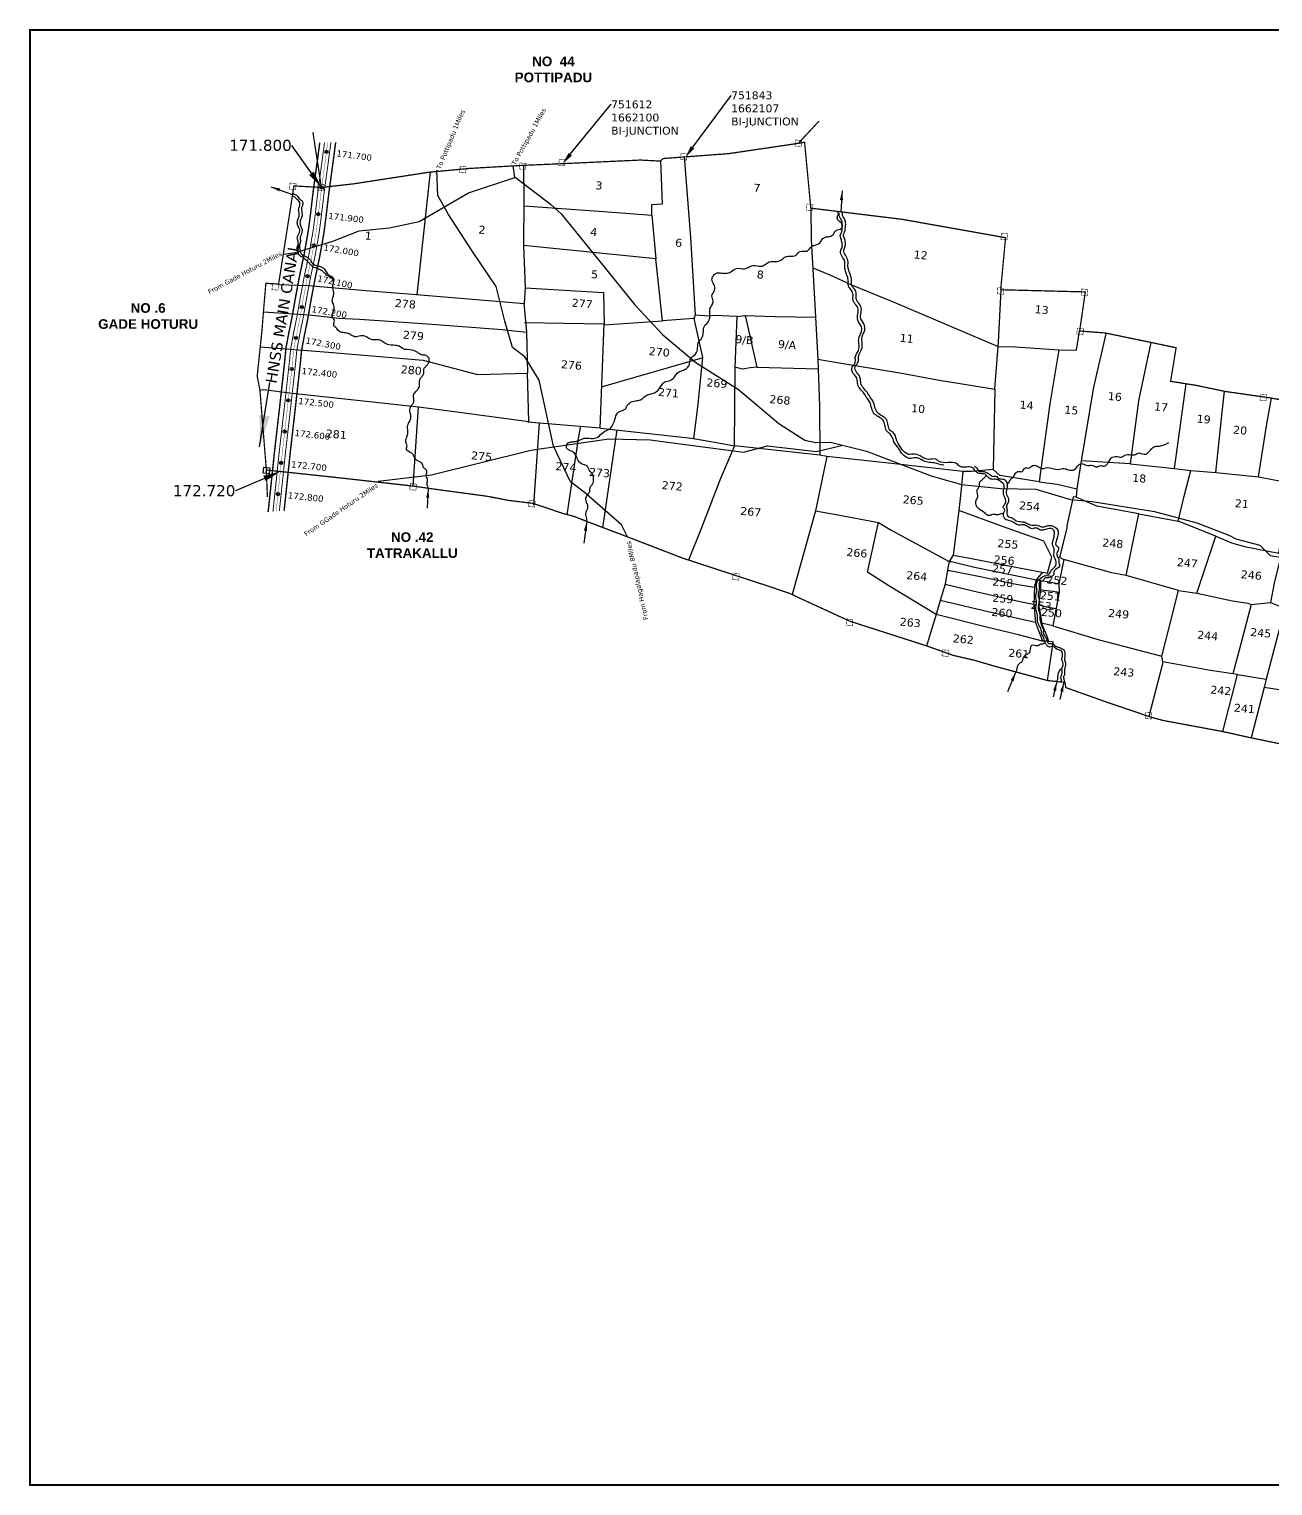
# Model space of a CAD drawing. Header units: inches. Extents: x 749926 to 764968, y 1657896 to 1663187.
# Drawn here: x 749926 to 753874, y 1657896 to 1662519 of the extents above; entities that cross this region are included whole.
import ezdxf
from ezdxf import colors
from ezdxf.entities.mleader import LeaderData, LeaderLine
from ezdxf.enums import TextEntityAlignment as Align
from ezdxf.math import Vec2, Vec3

# ---------------------------------------------------------------- set-up
doc = ezdxf.new("R2010")
doc.units = ezdxf.units.IN
doc.header["$MEASUREMENT"] = 0
doc.header["$PDMODE"] = 32
doc.header["$PDSIZE"] = 10
doc.linetypes.add('ACAD_ISO02W100', pattern=[15, 12, -3])
doc.linetypes.add('HIDDEN2', pattern=[0.1875, 0.125, -0.0625])
for name, color, linetype in [('CANAL1', 1, 'Continuous'), ('CSMark', 72, 'Continuous'), ('PLOT', 7, 'Continuous'), ('PLOT NO', 7, 'Continuous'), ('ROADS', 6, 'Continuous'), ('STRUCTURE', 5, 'Continuous'), ('TANKS-STREAM', 4, 'Continuous'), ('VILLAGE BOUNDRY', 5, 'Continuous'), ('VILLAGE STONES', 240, 'Continuous')]:
    doc.layers.add(name, color=color, linetype=linetype)
doc.styles.get("Standard").update_dxf_attribs({"font": 'verdana_0.ttf'})
doc.dimstyles.get("Standard").update_dxf_attribs({"dimtxt": 0.18, "dimasz": 0.18, "dimexe": 0.18, "dimexo": 0.0625, "dimgap": 0.09, "dimtad": 0, "dimtih": 1, "dimtoh": 1, "dimdec": 4, "dimzin": 0, "dimdsep": 46, "dimtxsty": 'Standard', "dimcen": 0.09, "dimadec": 0, "dimazin": 0, "dimtfac": 1, "dimtdec": 4, "dimtofl": 0, "dimtmove": 0, "dimatfit": 3, "dimfxl": 0, "dimtolj": 1, "dimtzin": 0, "dimarcsym": 0})

msp = doc.modelspace()

# ---------------------------------------------------------------- linework, layer by layer
at = {"color": 3}
for p in [(750869.9, 1662129.4), (750853.8, 1662016.4), (750844.3, 1661931.5), (750829.5, 1661832.8), (750809.9, 1661735), (750791.6, 1661636.9), (750772.8, 1661538.9), (750759.7, 1661440), (750748.7, 1661340.8), (750737.4, 1661241.7), (750726.3, 1661142.5), (750715.9, 1661043.2)]:
    msp.add_point(p, dxfattribs=at)
at = {"layer": 'CANAL1', "color": 1, "const_width": 4.5}
for points in [[(750848.5, 1662158.5), (750839.8, 1662092.8), (750827.8, 1662004.7), (750818.5, 1661926.5), (750812.2, 1661879.2), (750799.3, 1661805.3), (750784.1, 1661733.8), (750772.4, 1661671.6), (750761.5, 1661609.7), (750750.4, 1661555.1), (750741.2, 1661506.1), (750737.3, 1661464.5), (750721.5, 1661322.4), (750705.5, 1661183.1), (750693.8, 1661071.9), (750684.8, 1660986.5)], [(750899.1, 1662159.6), (750889.4, 1662086.2), (750877.4, 1661998.4), (750868.1, 1661920.3), (750861.7, 1661871.6), (750848.3, 1661795.8), (750833.2, 1661724), (750821.6, 1661662.6), (750810.6, 1661600.4), (750799.5, 1661545.6), (750790.8, 1661499.1), (750787, 1661459.4), (750771.1, 1661316.7), (750755.2, 1661177.6), (750743.5, 1661066.6), (750735.5, 1660990.3)]]:
    msp.add_lwpolyline(points, dxfattribs=at)
at = {"layer": 'CANAL1', "color": 5, "const_width": 3}
for points in [[(750863.7, 1662158.8), (750854.7, 1662090.8), (750842.7, 1662002.8), (750833.4, 1661924.6), (750827.1, 1661876.9), (750814, 1661802.4), (750798.8, 1661730.8), (750787.1, 1661668.9), (750776.2, 1661606.9), (750765.1, 1661552.3), (750756.1, 1661504), (750752.2, 1661463), (750736.4, 1661320.7), (750720.4, 1661181.4), (750708.7, 1661070.3), (750700, 1660987.6)], [(750720.3, 1660989.2), (750728.6, 1661068.2), (750740.3, 1661179.3), (750756.2, 1661318.4), (750772.1, 1661460.9), (750775.9, 1661501.2), (750784.8, 1661548.4), (750795.9, 1661603.2), (750806.8, 1661665.3), (750818.4, 1661726.9), (750833.6, 1661798.6), (750846.8, 1661873.8), (750853.2, 1661922.1), (750862.5, 1662000.3), (750874.5, 1662088.2), (750883.9, 1662159.3)]]:
    msp.add_lwpolyline(points, dxfattribs=at)
at = {"layer": 'CANAL1', "color": 1, "linetype": 'HIDDEN2', "ltscale": 100, "const_width": 1}
msp.add_lwpolyline([(750873.8, 1662159.1), (750864.6, 1662089.5), (750852.6, 1662001.6), (750843.3, 1661923.4), (750837, 1661875.4), (750823.8, 1661800.5), (750808.6, 1661728.9), (750797, 1661667.1), (750786, 1661605.1), (750775, 1661550.4), (750766, 1661502.6), (750762.2, 1661461.9), (750746.3, 1661319.5), (750730.3, 1661180.4), (750718.6, 1661069.2), (750710.2, 1660988.4)], dxfattribs=at)
at = {"layer": 'PLOT'}
for points in [[(750717.4, 1661708.5), (750812.9, 1661704.9), (750994.8, 1661689.3), (751155.5, 1661676.5), (751498.4, 1661648.6), (751501.3, 1661698.4), (751496, 1661833.5), (751497, 1661973.8), (751496, 1662087.6)], [(751902.5, 1661930.1), (751902.3, 1661962), (751936.7, 1661964.1), (751930.8, 1662101.7)], [(752005.7, 1662113.2), (752025.7, 1661857.7), (752039.8, 1661611.6), (752036.5, 1661600.1), (752063.7, 1661477), (752047.4, 1661319.2), (752035.3, 1661219.3), (752108, 1661207.2), (752165.5, 1661196.4), (752121.2, 1661092.4), (752058.1, 1660931.3), (752018.6, 1660833.6)], [(751198.9, 1662065.6), (751156.8, 1661676)], [(751497.9, 1661958), (751749.5, 1661939.8), (751903.2, 1661928.6), (751915.3, 1661790.1)], [(752407.4, 1661950.7), (752409, 1661849.9), (752414.1, 1661758.5), (752429.8, 1661470), (752434.7, 1661322.8), (752435.6, 1661166.6), (752165.5, 1661196.4), (752167.2, 1661445.4), (752174, 1661607), (752098.2, 1661610.2), (752084.7, 1661608.2), (752039.8, 1661611.6)], [(751501.3, 1661697.8), (751749.5, 1661682.7), (751751.3, 1661580.9), (751937, 1661593.6), (751915, 1661789.4), (751495.1, 1661832.7)], [(752414, 1661761), (752467.9, 1661738.7), (752536.7, 1661707.8), (752668.9, 1661653.6), (753002.2, 1661511.9), (753003.2, 1661525.9), (753012.1, 1661691.7)], [(750669.8, 1661621.6), (750815.4, 1661612.2), (750910.1, 1661601.4), (750974.9, 1661598.9), (751083.4, 1661591), (751204.4, 1661582.8), (751427.5, 1661565.8), (751506.1, 1661557.5), (751497.8, 1661649.3)], [(751508, 1661272.6), (751738.8, 1661253.9), (751751, 1661582.3), (751498.3, 1661587.1)], [(752036.5, 1661600.1), (751937, 1661593.6)], [(752196.6, 1661609.7), (752199.8, 1661605.3), (752235.8, 1661446.5), (752214.7, 1661444.2), (752190.3, 1661440.1), (752174.6, 1661443.9), (752167.2, 1661445.7)], [(752174, 1661607), (752196.6, 1661609.7), (752294.4, 1661607.4), (752422.5, 1661604.4)], [(750659.1, 1661510.4), (750876, 1661493.3), (751176.6, 1661468.8), (751349.1, 1661423), (751508.7, 1661426.7), (751506.3, 1661557.8)], [(752429.7, 1661471.7), (752477.9, 1661463), (752554.8, 1661450.5), (752689.9, 1661428.4), (752821.3, 1661403.5), (752881.2, 1661393.9), (752992, 1661376.1), (753003.2, 1661525.9)], [(753002.2, 1661511.9), (753056.7, 1661510.7), (753118.9, 1661506.1), (753194.8, 1661501), (753250.4, 1661499.5), (753260.7, 1661560.8)], [(753343.7, 1661552.3), (753304.3, 1661382.8), (753265.9, 1661148.4), (753252, 1661060), (753250, 1661033.1), (753240.5, 1661034.8), (753220, 1660942.8), (753219.9, 1660934.6), (753196.5, 1660843.1), (753210.8, 1660835.8), (753195.2, 1660758), (753195.5, 1660732.4), (753175.9, 1660625), (753143.6, 1660632.8), (753141, 1660630), (753156.7, 1660592.4), (753161.5, 1660576.2), (753175.6, 1660575.5), (753170.4, 1660536.2), (753158, 1660451.5)], [(753487, 1661524.5), (753447.5, 1661338.9), (753421.4, 1661138.8), (753265.9, 1661148.4)], [(751743.2, 1661383.7), (752065.7, 1661476.9)], [(753194.8, 1661501), (753165.7, 1661329.6), (753135.3, 1661106), (753132, 1661081.7), (753007.6, 1661102.6), (752986, 1661121)], [(752235.8, 1661446.5), (752430.7, 1661441.3)], [(750657.5, 1661373.1), (750669.5, 1661374.7), (750762.5, 1661363.4), (750888.6, 1661349.5), (751162.1, 1661320.4), (751252, 1661308.8), (751512.3, 1661273.4), (751508.1, 1661427.6)], [(753421.4, 1661138.8), (753562.2, 1661124.5), (753599.4, 1661393.3)], [(752992, 1661376.1), (752986, 1661121), (752917, 1661114.5), (752890.2, 1661114.5), (752663.2, 1661140.8), (752458.4, 1661162.4), (752435.6, 1661166.6)], [(753562.2, 1661124.5), (753613.9, 1661118), (753693.5, 1661111.4), (753713.1, 1661303), (753720.9, 1661369.5)], [(753693.5, 1661111.4), (753829, 1661097.5), (753855.4, 1661266.7), (753869.9, 1661347.7)], [(751145, 1661068.5), (751162.3, 1661319.8)], [(751545.3, 1661269.2), (751526.8, 1661008.3)], [(751634.3, 1660977.8), (751670.4, 1661219.4), (751677.8, 1661258.4)], [(751739.7, 1661252.4), (752038.2, 1661219.2)], [(751791.4, 1661246.7), (751746.2, 1660935.8)], [(753829, 1661097.5), (753939.2, 1661076.7), (754070.7, 1661057.8), (754235.8, 1661028), (754241.3, 1661044.3), (754257.6, 1661122.2), (754285.8, 1661274)], [(752458.4, 1661162.4), (752447.6, 1661112), (752422.6, 1660990.2), (752348, 1660724.6)], [(752890.2, 1661114.5), (752883.9, 1661047.9), (752877.5, 1660991.4), (752859.1, 1660849.7), (752847, 1660829.5)], [(753448.6, 1660980.9), (753573.4, 1660957.6), (753593.1, 1661040.4), (753613.9, 1661118)], [(753132, 1661081.7), (753189.6, 1661075.1), (753252, 1661060)], [(753693.1, 1660910.2), (753742.8, 1660889), (753784.5, 1660877.1), (753892.6, 1660855.7), (753929.5, 1661078.6)], [(753408.2, 1660784.5), (753425.3, 1660867.8), (753448.6, 1660980.9), (753349.2, 1660998.9), (753315.3, 1661005), (753250, 1661033.1)], [(752422.6, 1660990.2), (752487.7, 1660978.6), (752622.3, 1660953.4)], [(752859.1, 1660849.7), (752907, 1660840.5), (752960.4, 1660830.3), (753068.7, 1660809.6), (753158.5, 1660792.4), (753172.9, 1660843.1), (753146.7, 1660894.3), (753015.8, 1660940.9), (752877.5, 1660991.4)], [(753161.6, 1660576.2), (753143.3, 1660576.7), (753066.3, 1660596.1), (752965.3, 1660620.4), (752805.8, 1660661.1), (752655, 1660752.1), (752587.8, 1660795.8), (752622.3, 1660953.4), (752664.1, 1660928.2), (752847, 1660829.5), (752841.8, 1660802.8), (752834.1, 1660756.9), (752817.7, 1660705.8), (752805.7, 1660660.7), (752787.4, 1660602.8), (752775.1, 1660560.7)], [(753574.1, 1660737.6), (753632.6, 1660729.1), (753662.3, 1660817.8), (753693.1, 1660910.2), (753573.4, 1660957.6)], [(752847, 1660829.5), (752853.5, 1660829.5), (752927.5, 1660811.8), (753041.4, 1660788.4), (753124, 1660771.5), (753144.3, 1660795.1)], [(753175.9, 1660625), (753323.1, 1660580.4), (753521.8, 1660529.1), (753549, 1660636.9), (753574.1, 1660737.6), (753449.9, 1660772.8), (753408.2, 1660784.5), (753362.5, 1660793.6), (753210.8, 1660835.8)], [(753896.6, 1660833.9), (753878.4, 1660760.7), (753867.1, 1660699), (753909.2, 1660682.6), (753895.5, 1660616.8), (753853.2, 1660455.5), (753846.7, 1660429.7), (753805, 1660269.6)], [(752841.5, 1660800.9), (752849, 1660801.1), (752950.3, 1660780.2), (753059.3, 1660757.8), (753117.5, 1660747.9), (753124, 1660771.5)], [(752834.1, 1660756.9), (752935.9, 1660733), (753018.8, 1660714.3), (753081.9, 1660700.1), (753115.5, 1660693.6)], [(753117.5, 1660747.9), (753115.5, 1660693.6), (753121.1, 1660635.9), (753143.3, 1660576.7)], [(753124, 1660771.5), (753170.9, 1660764.1), (753195.2, 1660758)], [(753142.3, 1660631.4), (753136.3, 1660665), (753131.5, 1660691.2), (753137.5, 1660739.5), (753137.8, 1660769.3)], [(753137.5, 1660739.5), (753175.8, 1660735.2), (753195.5, 1660732.4)], [(753121.1, 1660635.9), (752988.7, 1660665.8), (752817.7, 1660705.8)], [(753185.7, 1660678.7), (753155.6, 1660684.7), (753131.5, 1660691.2)], [(753632.6, 1660729.1), (753745.9, 1660704.3), (753795, 1660696.8), (753805.3, 1660693.2), (753867.1, 1660699)], [(753805.3, 1660693.2), (753767.6, 1660548.1), (753746.7, 1660472.6)], [(754158.3, 1660699.7), (754244.3, 1660683.4), (754258.1, 1660682.2), (754229.5, 1660558.8), (754185.8, 1660370), (754100.4, 1660388.4), (754031.5, 1660401.1), (753846.7, 1660429.7)], [(753524.4, 1660511), (753522.6, 1660500.7), (753480.8, 1660337.4)], [(753715.1, 1660289.6), (753761.5, 1660470.3), (753676.5, 1660483.4), (753524.4, 1660511), (753521.8, 1660529.1)], [(753761.5, 1660470.3), (753853.2, 1660455.5)]]:
    msp.add_lwpolyline(points, dxfattribs=at)
at = {"layer": 'PLOT NO'}
msp.add_lwpolyline([(750689.9, 1661127.1), (750688.2, 1661107.8), (750668.9, 1661109.5), (750670.6, 1661128.8), (750689.9, 1661127.1)], dxfattribs=at)
at = {"layer": 'ROADS'}
for points in [[(750733.1, 1661804.9), (750771.4, 1661810.3), (750890, 1661845.6), (750973.4, 1661878.3), (751068.4, 1661888.6), (751163.8, 1661908.3), (751320.4, 1661999.4), (751468, 1662048.5), (751462.1, 1662085.9)], [(751826.6, 1660905.9), (751806.5, 1660945.6), (751687.7, 1661049.3), (751644.6, 1661082.2), (751590.4, 1661195.4), (751545.1, 1661404.4), (751500.1, 1661478.7), (751460, 1661508.8), (751435.6, 1661591.8), (751408.3, 1661702.4), (751335.9, 1661810.5), (751257.5, 1661930.6), (751223.8, 1661990.7), (751220.2, 1662070.9)], [(751468.5, 1662049), (751580.7, 1661963.5), (751614.8, 1661932.2), (751720, 1661803.5), (751849.1, 1661643.5), (751937.7, 1661548.8), (752042, 1661461.4), (752177.5, 1661375.5), (752305.4, 1661266.9), (752388.7, 1661214), (752423.6, 1661206.6), (752469.9, 1661208.1), (752584.5, 1661179.6), (752789.9, 1661101.7), (752885.3, 1661073.7), (753010.5, 1661061), (753122.2, 1661058.5), (753231.4, 1661026.1), (753300.3, 1661020.2), (753498.4, 1660988.1), (753632.7, 1660952.2), (753734.3, 1660913.2), (753757, 1660901.4), (753832.2, 1660880.8), (753865.7, 1660848.3), (753904.5, 1660841.5)], [(751033.7, 1661083.8), (751202.9, 1661104.4), (751518.7, 1661182.6), (751766.7, 1661218.8), (751897.2, 1661215.2), (752193.2, 1661176.6), (752270.2, 1661196.4), (752425.8, 1661178.5), (752505, 1661197.3)]]:
    msp.add_lwpolyline(points, dxfattribs=at)
at = {"layer": 'STRUCTURE', "color": 5, "const_width": 6}
msp.add_lwpolyline([(749929, 1662515.9), (764964.6, 1662515.9), (764964.6, 1657898.6), (749929, 1657898.6)], close=True, dxfattribs=at)
at = {"layer": 'TANKS-STREAM'}
for points in [[(751193, 1661061.8), (751190.1, 1661070.8), (751190.2, 1661084), (751189.4, 1661094.6), (751186.7, 1661102.4), (751188.8, 1661112.6), (751185.5, 1661121.6), (751177.3, 1661128.4), (751175.1, 1661137.9), (751162.4, 1661147.6), (751154.4, 1661152), (751147.4, 1661163.5), (751142.7, 1661171), (751132.2, 1661177.1), (751123.5, 1661186.6), (751125.7, 1661197.1), (751121.8, 1661208), (751123.9, 1661221.3), (751128, 1661234.4), (751128.3, 1661247), (751127, 1661256.3), (751132.6, 1661271.7), (751137.4, 1661284.6), (751137.2, 1661295.2), (751135.1, 1661301.6), (751135.7, 1661315.6), (751141.4, 1661326.5), (751147, 1661335.7), (751147.2, 1661342.9), (751146.6, 1661356.8), (751153.8, 1661368.9), (751161.5, 1661377.8), (751165.3, 1661388.5), (751165.1, 1661399.7), (751168.4, 1661410.7), (751175.9, 1661419.3), (751179, 1661428.4), (751179.5, 1661441), (751184.9, 1661448), (751191.5, 1661455.4), (751195.7, 1661464.8), (751196.2, 1661472.3), (751191.1, 1661479.4), (751183.2, 1661483.7), (751171, 1661485.7), (751155.7, 1661495), (751126.3, 1661501.8), (751118.2, 1661502.6), (751100.5, 1661512.3), (751089.3, 1661515.1), (751061.7, 1661518.6), (751036.2, 1661532.6), (751015.4, 1661532.8), (750992.2, 1661544.3), (750974, 1661544.8), (750965.7, 1661542.2), (750952.1, 1661545.7), (750938.4, 1661552.8), (750921.7, 1661555.7), (750910, 1661559.8), (750899.5, 1661572.1), (750893.5, 1661577.1), (750895.2, 1661593.3), (750888.3, 1661606.7), (750894.3, 1661630.5), (750891.9, 1661645.3), (750888.2, 1661657.2), (750892.8, 1661677.4), (750890, 1661697), (750890.2, 1661705.5), (750892.7, 1661717.4), (750886.4, 1661728.3), (750870.4, 1661738.2), (750858.7, 1661749.6), (750848, 1661756.2), (750835, 1661761.1), (750827.1, 1661764.4), (750818.3, 1661773.2), (750811, 1661780.5), (750798.1, 1661791.5), (750788.7, 1661797.8), (750781.1, 1661805.2), (750780.6, 1661814.1), (750777.5, 1661819.9), (750776.1, 1661822.9), (750778.2, 1661830.3), (750780, 1661845.3), (750777.4, 1661854.6), (750785.3, 1661879.6), (750782.1, 1661889.3), (750778.8, 1661895.5), (750777.5, 1661906.8), (750780.9, 1661920), (750782.9, 1661925.3), (750781.6, 1661945.1), (750785.2, 1661960.4), (750785.3, 1661968.7), (750774.8, 1661980.2), (750769.2, 1661986.1), (750761.5, 1661988.7)], [(750762.9, 1661997.8), (750770.3, 1661993.9), (750774.4, 1661991.8), (750785.9, 1661978.3), (750792.9, 1661973.1), (750794.3, 1661961.3), (750790.7, 1661952.7), (750792, 1661935.9), (750791.8, 1661924.3), (750786.6, 1661910.6), (750786.6, 1661898.2), (750792.2, 1661885.5), (750792.3, 1661878.4), (750787.8, 1661862.1), (750786.1, 1661854.8), (750787.6, 1661849.3), (750786.4, 1661841.5), (750784.3, 1661829.6), (750784.6, 1661822.3), (750785.8, 1661818.4), (750790.6, 1661804.3), (750806.1, 1661796.6), (750820.4, 1661784.1), (750825.7, 1661775.6), (750838.5, 1661768.7), (750853.7, 1661764), (750862.8, 1661758.1), (750870.8, 1661745.1), (750876.1, 1661739.3), (750887.6, 1661733.1), (750893.2, 1661725.5), (750892.6, 1661718.4)], [(751696.1, 1660956.7), (751696.3, 1660964.4), (751693.1, 1660981.6), (751699.1, 1660997), (751699.3, 1661008.2), (751693.9, 1661021.6), (751693, 1661030.8), (751704.3, 1661048.1), (751706, 1661053.9), (751706.5, 1661063.7), (751712.8, 1661073), (751716.2, 1661077.8), (751717.8, 1661087.5), (751714.4, 1661107.6), (751704.5, 1661117.8), (751702.5, 1661122.8), (751698, 1661130.7), (751679.8, 1661139.5), (751666.9, 1661153.9), (751663.8, 1661162.4), (751659.3, 1661170.2), (751647.3, 1661179.9), (751637.3, 1661184.6), (751631.4, 1661193.2), (751637.4, 1661205.4), (751649.2, 1661209.3), (751662.3, 1661210.6), (751679.5, 1661217.3), (751691.3, 1661220.8), (751716.1, 1661219.9), (751732.4, 1661225.2), (751748, 1661239), (751765.5, 1661248.1), (751785.4, 1661279.8), (751794.5, 1661301.6), (751809.7, 1661308.8), (751819.7, 1661315.2), (751825.1, 1661324.8), (751834.4, 1661333.9), (751851, 1661339.3), (751866.6, 1661342.8), (751886.8, 1661357.2), (751900.2, 1661361.1), (751914.6, 1661366.5), (751935.2, 1661391), (751940.6, 1661397.2), (751957.1, 1661403.1), (751970.2, 1661409.7), (751983.4, 1661427.1), (751999.3, 1661435.5), (752012.5, 1661442.2), (752020.9, 1661451.5), (752026.7, 1661474.8), (752039.9, 1661486.1), (752047.5, 1661500.7), (752050.1, 1661523.5), (752061.7, 1661539.4), (752066.2, 1661555), (752069.7, 1661576.7), (752082.1, 1661590.6), (752085.5, 1661598.5), (752087.3, 1661614.7), (752087, 1661629.8), (752094, 1661644.1), (752097.1, 1661656.8), (752093.5, 1661672), (752101.8, 1661690.3), (752099.6, 1661709.1), (752093.6, 1661725), (752097.1, 1661734.8), (752105.8, 1661743.7), (752125.8, 1661744.9), (752139.2, 1661743.9), (752153.6, 1661748.3), (752171.2, 1661759.4), (752198.4, 1661758.3), (752219.1, 1661767.9), (752243.3, 1661766.6), (752255.6, 1661767.9), (752275.1, 1661780.3), (752296.5, 1661781.6), (752311.9, 1661785.6), (752327.1, 1661795.9), (752338.9, 1661798.4), (752359.6, 1661801), (752373.1, 1661813.5), (752395.3, 1661814.7), (752410.1, 1661829.4), (752432.1, 1661837.5), (752445.5, 1661854), (752456, 1661859.4), (752466.6, 1661860.3), (752480.1, 1661869.7), (752487.6, 1661879.9), (752504.7, 1661886.8), (752507.4, 1661895.7), (752503.3, 1661904), (752493.8, 1661912.6), (752491.7, 1661922.8), (752495.1, 1661931.4), (752492.5, 1661940.4)], [(753201.6, 1660446.9), (753203.4, 1660452.8), (753200.9, 1660460.1), (753205.7, 1660474.8), (753204.5, 1660489.8), (753208.4, 1660500.6), (753204.5, 1660518.4), (753206.4, 1660531.5), (753205.1, 1660541.4), (753199.8, 1660547.1), (753188.4, 1660551.5), (753173.5, 1660559.9), (753165.1, 1660557.7), (753157.2, 1660562.8), (753152.8, 1660570.4), (753148.8, 1660576.6), (753147.1, 1660585.9), (753141.1, 1660598.8), (753137.7, 1660616.3), (753128.8, 1660632.4), (753126.5, 1660647.4), (753126.1, 1660663.3), (753121.4, 1660680.7), (753123.9, 1660699.1), (753121.2, 1660719.6), (753124.4, 1660733), (753124.6, 1660742.1), (753124.1, 1660758.4), (753129.1, 1660770.7), (753137.1, 1660775.2), (753143, 1660781), (753151.9, 1660784.3), (753161.5, 1660787.9), (753172.1, 1660802.4), (753184.8, 1660816.5), (753183.3, 1660838.2), (753179.3, 1660846.5), (753180.1, 1660869), (753174.2, 1660884.4), (753178.4, 1660902.2), (753180.3, 1660913.2), (753179.1, 1660928.2), (753170.8, 1660933.8), (753156.5, 1660932.4), (753149, 1660930.3), (753136, 1660929.2), (753121.9, 1660935.6), (753110.4, 1660933.5), (753085.4, 1660945.7), (753067, 1660944.7), (753043.9, 1660957.1), (753023.3, 1660964.9), (753019.3, 1660973.7), (753019.9, 1660984.8), (753023.1, 1660993.1), (753018, 1661002.1), (753022.5, 1661009.8), (753025.8, 1661027), (753019.5, 1661041.7), (753020.1, 1661059), (753021.4, 1661070.1), (753008.2, 1661084.5), (752993.2, 1661090.1), (752978.3, 1661091), (752961, 1661106), (752937.3, 1661109.9), (752920, 1661127.2), (752881.8, 1661130.4), (752869.6, 1661140.4), (752843.7, 1661143), (752813, 1661148.1), (752804.6, 1661153.7), (752780.8, 1661153.5), (752754.8, 1661164.3), (752732, 1661170.3), (752721.8, 1661169.1), (752708.7, 1661173.3), (752690.6, 1661194.6), (752680.6, 1661212.7), (752676.1, 1661226.6), (752668.3, 1661238.6), (752659.6, 1661245.4), (752648.2, 1661278.7), (752620, 1661300.9), (752610.9, 1661318), (752604.5, 1661338.7), (752596.1, 1661351), (752586, 1661366.5), (752566.2, 1661395.5), (752564.9, 1661407.5), (752560.4, 1661420.1), (752552.3, 1661429.8), (752548.1, 1661447.6), (752554.2, 1661456.6), (752558.8, 1661467), (752558.8, 1661479.9), (752570.1, 1661507.3), (752569.5, 1661530.2), (752570.7, 1661544.5), (752577.2, 1661558.7), (752578.2, 1661577.8), (752566.5, 1661599.1), (752566.6, 1661638.4), (752555.7, 1661653.9), (752551.6, 1661662.7), (752551.6, 1661678.7), (752546.9, 1661692.7), (752536.7, 1661707.8), (752536.7, 1661719.1), (752534.5, 1661734.1), (752527.8, 1661753.7), (752525.2, 1661765.7), (752525.2, 1661784.3), (752512.2, 1661817.3), (752516.8, 1661830.3), (752516.8, 1661844.2), (752513.2, 1661857.7), (752511.1, 1661867.5), (752515.3, 1661877.3), (752516.8, 1661887.7), (752517.9, 1661897), (752517.9, 1661903.7), (752514.2, 1661916.7), (752510.6, 1661922.9), (752507.5, 1661932.7), (752508.2, 1661938.4)], [(753028.5, 1661081.1), (753034.4, 1661078), (753039.9, 1661087.9), (753050.4, 1661098.3), (753058.1, 1661110.5), (753066.6, 1661115.1), (753077.8, 1661114.8), (753087, 1661125.6), (753101.1, 1661126.2), (753111.3, 1661133.5), (753116.7, 1661134.6), (753130.3, 1661129.8), (753137.8, 1661124.6), (753157.3, 1661127.2), (753192.8, 1661121.7), (753211, 1661124.5), (753224.4, 1661120.5), (753244.8, 1661121.4), (753258.8, 1661136.8), (753270.1, 1661139.7), (753285.7, 1661133.8), (753297.7, 1661135.1), (753314.9, 1661129.6), (753327, 1661133.5), (753339.6, 1661131.9), (753351.4, 1661143.1), (753364.3, 1661160), (753384.9, 1661161.6), (753392.3, 1661160.1), (753403.9, 1661166.7), (753422.3, 1661168.2), (753439.8, 1661169.8), (753446.8, 1661173.6), (753465.6, 1661169.8), (753479.7, 1661176.2), (753491.9, 1661189.9), (753499.1, 1661194.2), (753513.8, 1661195.7), (753544.1, 1661206.5)], [(752926.8, 1661131.4), (752934.8, 1661125.8), (752942.3, 1661115.3), (752949.9, 1661115.3), (752965.5, 1661111.8), (752977.1, 1661104.8), (752983.5, 1661099.7), (752997.5, 1661099.2), (753002, 1661093), (753007.7, 1661091.3), (753023.5, 1661089), (753029.2, 1661078.9), (753030.9, 1661065.2), (753027.6, 1661045.7), (753034.4, 1661029.6), (753033.5, 1661016.6), (753028.4, 1661003.8), (753030.3, 1660993.3), (753029.1, 1660980.5), (753032.6, 1660973.1), (753046.2, 1660967.9), (753058.9, 1660958.6), (753078.5, 1660955.4), (753088.7, 1660953), (753104, 1660946), (753114, 1660944.8), (753125.6, 1660944.8), (753139.5, 1660939.2), (753151.6, 1660940.3), (753161.2, 1660943.4), (753180.8, 1660939.6), (753191.3, 1660928.8), (753191.8, 1660913.2), (753185.7, 1660892.9), (753186.2, 1660879.6), (753192.8, 1660875.6), (753189.1, 1660857.6), (753189.2, 1660847), (753194.4, 1660836.6), (753195, 1660825.5), (753196.7, 1660814.1), (753180.2, 1660799.8), (753178.3, 1660788.5), (753163.9, 1660777.7), (753157.5, 1660777.2), (753150.1, 1660776.4), (753143.3, 1660768.4), (753135.2, 1660766.1), (753132.5, 1660754.7), (753132.7, 1660746.7), (753130.3, 1660732.3), (753129.5, 1660719.7), (753133.1, 1660704), (753129, 1660687), (753129.2, 1660678.9), (753134.8, 1660661.2), (753134.5, 1660649.3), (753137.3, 1660632.8), (753141.9, 1660621.5), (753145.7, 1660612.6), (753145.2, 1660602.6), (753154.4, 1660586.7), (753158.6, 1660574.6), (753160.6, 1660570.6), (753174.7, 1660568.8), (753182.3, 1660562), (753190.1, 1660558.3), (753203.5, 1660553.5), (753212.9, 1660544.5), (753213.6, 1660537.1), (753213.8, 1660526.8), (753212.9, 1660517.4), (753215.3, 1660511.1), (753215, 1660495.4), (753212.4, 1660480), (753212.9, 1660472.1), (753209.4, 1660463.8), (753211.5, 1660451.3), (753210.9, 1660445.9)], [(753018.8, 1660981), (753011.6, 1660980.8), (752998.7, 1660977.2), (752988.4, 1660979.2), (752974.4, 1660974.9), (752958.5, 1660984), (752938.3, 1660998.3), (752932.4, 1661008.7), (752931.3, 1661020.3), (752937.1, 1661033.2), (752935.4, 1661055.7), (752942.6, 1661069), (752943.3, 1661079.8), (752949.4, 1661086.3), (752957.5, 1661094.4), (752965.4, 1661102.7)], [(753151.4, 1660572.4), (753146.4, 1660568.5), (753142.7, 1660567.3), (753138.6, 1660566.9), (753132.1, 1660563.9), (753127, 1660562), (753108.4, 1660563), (753102.9, 1660546.5), (753100.8, 1660539.6), (753085.3, 1660530), (753076.9, 1660511.5), (753072.2, 1660507.2), (753063.4, 1660497.6), (753061, 1660488), (753058.4, 1660478.7)], [(753188.3, 1660448.3), (753191, 1660455.4), (753192, 1660464), (753193.4, 1660475.2), (753200, 1660486.1), (753204.8, 1660491.1)]]:
    msp.add_spline(points, degree=3, dxfattribs=at)
msp.add_open_spline([(752829.4, 1661135.3), (752818.2, 1661135.4), (752806.1, 1661142.4), (752783.8, 1661143.1), (752768.1, 1661145.4), (752746.7, 1661161.2), (752728.1, 1661156.9), (752719, 1661155.1), (752693.1, 1661170.7), (752690.7, 1661185.4), (752670.3, 1661207), (752666.8, 1661223.2), (752659.9, 1661235.3), (752640.9, 1661245.1), (752646.2, 1661281.5), (752610.5, 1661290.7), (752599.7, 1661315.1), (752597, 1661333.9), (752584.7, 1661348.2), (752574.3, 1661368.3), (752555, 1661383.8), (752555.5, 1661404.5), (752551.4, 1661417.2), (752540.2, 1661426.6), (752534.6, 1661442.9), (752544.8, 1661452.9), (752550.1, 1661463.8), (752546, 1661482.5), (752564.2, 1661500.9), (752558.7, 1661523.8), (752559.5, 1661541.9), (752568.9, 1661555.6), (752570.9, 1661577.2), (752547.7, 1661598.1), (752564.9, 1661630.9), (752546.8, 1661647.4), (752539.6, 1661661), (752543, 1661675), (752537.7, 1661691), (752524.6, 1661701.4), (752527.4, 1661717.1), (752524.5, 1661732.6), (752518.3, 1661747.4), (752513.7, 1661764.2), (752519.3, 1661786.9), (752495.6, 1661807.1), (752508.4, 1661826.6), (752507.2, 1661841), (752503.9, 1661852.8), (752499.2, 1661864.5), (752506.4, 1661873.6), (752506.5, 1661883.9), (752507.9, 1661892.6), (752508, 1661902.5), (752505.6, 1661911.7), (752499.8, 1661920.1), (752496.7, 1661927.7), (752497.8, 1661933.1), (752498.1, 1661935)], degree=3, knots=[1038.372015, 1038.372015, 1038.372015, 1038.372015, 1068.702721, 1078.817964, 1102.673787, 1130.835603, 1154.359207, 1164.607273, 1178.427989, 1206.337902, 1227.043816, 1241.670337, 1255.937964, 1267.007946, 1302.193461, 1338.093028, 1357.483267, 1379.170504, 1394.066564, 1412.552138, 1447.670974, 1459.706867, 1473.109438, 1485.744673, 1504.023194, 1514.970399, 1526.268528, 1539.204736, 1568.83032, 1591.80127, 1606.089927, 1621.723841, 1640.82948, 1665.149302, 1704.375645, 1723.331446, 1733.055429, 1749.096371, 1763.824873, 1782.115155, 1793.364733, 1808.526947, 1829.311281, 1841.491206, 1860.119365, 1895.62642, 1909.377185, 1923.348305, 1937.282094, 1947.329626, 1957.998916, 1968.463919, 1977.835474, 1984.562306, 1997.997144, 2005.187843, 2015.49897, 2021.266061, 2021.266061, 2021.266061, 2021.266061], dxfattribs=at)
at = {"layer": 'VILLAGE BOUNDRY', "linetype": 'ACAD_ISO02W100', "ltscale": 2, "const_width": 4}
for points in [[(752367.6, 1662156.4), (752433.4, 1662226.8)], [(750826.9, 1662191.7), (750853.8, 1662016.4), (750956, 1662027.9), (751197.1, 1662065), (751324.8, 1662076.9), (751494.7, 1662086.6), (751612.7, 1662091.6), (751866.3, 1662103.4), (751929.2, 1662100.1), (751939.3, 1662108.3), (752146.3, 1662123.7), (752367.6, 1662156.4), (752387.6, 1662159.8), (752407.4, 1661950.7), (752696.6, 1661915.4), (753025.6, 1661857), (753010.3, 1661693.8), (753012.1, 1661691.7), (753278.8, 1661684.9), (753260.7, 1661560.8), (753342, 1661554.6), (753493.6, 1661523.2), (753567, 1661507.7), (753549.5, 1661401.1), (753629.2, 1661388.6), (753723.5, 1661368.9), (753865.9, 1661348.5), (754064, 1661313.2)], [(754008.4, 1660227.8), (753802.8, 1660270.1), (753715.1, 1660289.6), (753524.3, 1660325.1), (753487.9, 1660335), (753343.1, 1660384.2), (753216.7, 1660429.2), (753214, 1660445.5), (753157.8, 1660451.7), (752983.5, 1660499.1), (752926, 1660516), (752860.1, 1660531.2), (752776, 1660561.2), (752531.5, 1660639.7), (752371.2, 1660713.5), (752342, 1660727.4), (752273.4, 1660750.7), (752124.3, 1660799.5), (752001.7, 1660839.6), (751811.4, 1660912.9), (751709.5, 1660951.4), (751656.5, 1660972.2), (751619.5, 1660982.1), (751525.7, 1661013.8), (751446.6, 1661023.4), (751383, 1661035.9), (751209.6, 1661059.4), (751141.1, 1661069.2), (750889.3, 1661097.2), (750679.1, 1661119.7), (750658.6, 1661373.9), (750650, 1661417.6), (750665.4, 1661564.8), (750669.8, 1661621.6), (750677.5, 1661712.2), (750718, 1661709.8), (750766.6, 1662021.2), (750854.2, 1662016.5)], [(750679.1, 1661119.7), (750682.3, 1661034.4)]]:
    msp.add_lwpolyline(points, dxfattribs=at)
at = {"layer": 'VILLAGE STONES', "const_width": 1.55}
for points in [[(751995.5, 1662124.4), (752014.8, 1662122.7), (752013.1, 1662103.3), (751993.8, 1662105)], [(752359.2, 1662167.3), (752378.6, 1662165.6), (752376.9, 1662146.3), (752357.5, 1662148)], [(751294.2, 1662083.5), (751313.5, 1662081.8), (751311.8, 1662062.5), (751292.5, 1662064.2)], [(751484.1, 1662094.5), (751503.4, 1662092.8), (751501.7, 1662073.5), (751482.4, 1662075.2)], [(751608.9, 1662106.2), (751628.2, 1662104.5), (751626.5, 1662085.2), (751607.2, 1662086.9)], [(750754.4, 1662030.7), (750773.7, 1662029), (750772, 1662009.6), (750752.7, 1662011.3)], [(750842.8, 1662026.7), (750862.2, 1662025), (750860.5, 1662005.6), (750841.1, 1662007.3)], [(752395.1, 1661963.9), (752414.4, 1661962.2), (752412.7, 1661942.9), (752393.4, 1661944.5)], [(753012.4, 1661871.2), (753031.7, 1661869.5), (753030, 1661850.2), (753010.7, 1661851.8)], [(750698.6, 1661711.4), (750718, 1661709.8), (750716.3, 1661690.4), (750696.9, 1661692.1)], [(753000.9, 1661698.3), (753020.2, 1661696.6), (753018.5, 1661677.3), (752999.2, 1661679)], [(753267.3, 1661694.4), (753286.7, 1661692.7), (753285, 1661673.3), (753265.6, 1661675)], [(753253.4, 1661570.1), (753272.8, 1661568.4), (753271.1, 1661549.1), (753251.7, 1661550.8)], [(753834.9, 1661360.6), (753854.3, 1661358.9), (753852.6, 1661339.6), (753833.3, 1661341.2)], [(750670.6, 1661128.8), (750689.9, 1661127.1), (750688.2, 1661107.8), (750668.9, 1661109.5)], [(751136.2, 1661076.5), (751155.5, 1661074.8), (751153.8, 1661055.5), (751134.5, 1661057.2)], [(751513.2, 1661023), (751532.5, 1661021.3), (751530.8, 1661002), (751511.5, 1661003.7)], [(752160.9, 1660791.5), (752180.2, 1660789.8), (752178.5, 1660770.4), (752159.2, 1660772.1)], [(752521.3, 1660646.9), (752540.7, 1660645.2), (752539, 1660625.8), (752519.6, 1660627.5)], [(752825.3, 1660549.1), (752844.7, 1660547.5), (752843, 1660528.1), (752823.6, 1660529.8)], [(753470.5, 1660350.3), (753489.8, 1660348.6), (753488.1, 1660329.2), (753468.8, 1660330.9)]]:
    msp.add_lwpolyline(points, close=True, dxfattribs=at)

# ---------------------------------------------------------------- texts
at = {"layer": 'CSMark', "color": 1}
for s, rotation, p in [('171.700', 352.4785, (750901.6, 1662125.1)), ('171.900', 353.2297, (750875.9, 1661926.8)), ('172.000', 350.0273, (750860.9, 1661826.9)), ('172.100', 348.0549, (750841.3, 1661728.5)), ('172.200', 349.9966, (750823.1, 1661630.9)), ('172.300', 349.3609, (750803.9, 1661531.2)), ('172.400', 353.6426, (750791.3, 1661434.7)), ('172.500', 353.6426, (750780.7, 1661339.2)), ('172.600', 353.4543, (750769.1, 1661237.9)), ('172.700', 353.9899, (750758.1, 1661138.2)), ('172.800', 354.0324, (750747.7, 1661039.8))]:
    msp.add_text(s, height=20, rotation=rotation, dxfattribs=at).set_placement(p, align=Align.MIDDLE_LEFT)
at = {"layer": 'PLOT NO'}
for s, p in [('3', (751734.9, 1662022.8)), ('7', (752236.7, 1662015)), ('2', (751363.8, 1661882.1)), ('1', (751002.7, 1661863.2)), ('4', (751718.4, 1661875.1)), ('6', (751988, 1661840.9)), ('12', (752756.2, 1661802)), ('5', (751721, 1661740.7)), ('8', (752247.1, 1661740)), ('278', (751120.4, 1661647.3)), ('277', (751681.9, 1661648)), ('13', (753140.3, 1661628.4)), ('279', (751146, 1661546.6)), ('9/B', (752196.8, 1661533.2)), ('9/A', (752332.1, 1661517.5)), ('11', (752711.8, 1661537.5)), ('270', (751926.4, 1661494.4)), ('280', (751139.1, 1661436.8)), ('276', (751647.6, 1661453)), ('269', (752109.3, 1661395.2)), ('271', (751955.6, 1661364.9)), ('268', (752309.4, 1661342.1)), ('14', (753092.4, 1661325.7)), ('16', (753372.6, 1661352.9)), ('10', (752748.1, 1661314.5)), ('15', (753234.5, 1661309.8)), ('17', (753519.5, 1661319.7)), ('19', (753654.5, 1661281.2)), ('281', (750901.2, 1661233.2)), ('20', (753770.3, 1661246.1)), ('275', (751362.6, 1661163.6)), ('274', (751630.1, 1661129.3)), ('273', (751736.6, 1661111.3)), ('18', (753449.9, 1661093.7)), ('272', (751967.5, 1661069.2)), ('265', (752732.4, 1661024.1)), ('254', (753101.9, 1661005.1)), ('21', (753775.7, 1661012.8)), ('267', (752216.8, 1660987.4)), ('255', (753033.2, 1660885)), ('248', (753366.1, 1660887)), ('266', (752553.8, 1660856.8)), ('256', (753021.2, 1660833.6)), ('247', (753602.8, 1660824.8)), ('264', (752743.8, 1660783.4)), ('257', (753016, 1660805.3)), ('252', (753188.6, 1660769.8)), ('246', (753805.8, 1660786.3)), ('258', (753016.9, 1660763.2)), ('259', (753016.9, 1660711.8)), ('253', (753138.8, 1660689.1)), ('251', (753168, 1660720)), ('263', (752723.2, 1660635.8)), ('260', (753014.3, 1660666.7)), ('250', (753171.5, 1660666.8)), ('249', (753384.7, 1660663.4)), ('244', (753667.5, 1660594.3)), ('245', (753835.7, 1660603)), ('262', (752891.5, 1660582.7)), ('261', (753067.5, 1660537.2)), ('243', (753401, 1660478.5)), ('242', (753709.1, 1660420.1)), ('241', (753783.8, 1660362.9))]:
    msp.add_text(s, height=25.4, rotation=354.9932, dxfattribs=at).set_placement(p, align=Align.MIDDLE_CENTER)
at = {"layer": 'ROADS'}
for s, rotation, p in [('To Pottipadu 1Miles', 61.037, (751469.7, 1662085.6)), ('To Pottipadu 1Miles', 67.3882, (751232.1, 1662072.6)), ('From Gade Hoturu 2Miles', 28.3048, (750498.6, 1661677.2)), ('From GGade Hoturu 2Miles', 34.6449, (750805.5, 1660908.4)), ('From Hagalapadu 8Miles', 102.6722, (751891.5, 1660645.7))]:
    msp.add_text(s, height=15, rotation=rotation, dxfattribs=at).set_placement(p)
at = {"layer": 'VILLAGE STONES'}
msp.add_text('HNSS MAIN CANAL', height=35, rotation=80.6107, dxfattribs=at).set_placement((750710.9, 1661392.3))
at = {"layer": 'VILLAGE STONES', "char_height": 30.484, "width": 495.767, "attachment_point": 2}
for s, insert in [('{\\fArial|b1|i0|c0|p34;NO  44\\PPOTTIPADU}', (751590.3, 1662431.8)), ('{\\fArial|b1|i0|c0|p34;NO .6\\PGADE HOTURU}', (750303.8, 1661649.1)), ('{\\fArial|b1|i0|c0|p34;NO .42 \\PTATRAKALLU}', (751142.2, 1660922))]:
    msp.add_mtext(s, dxfattribs=dict(at, insert=insert))

# ---------------------------------------------------------------- leaders
at = {"layer": 'TANKS-STREAM', "color": 5}
for points in [[(750693.3, 1662018.7), (750762.3, 1661993.9)], [(752506.6, 1662006.2), (752502.6, 1661939.1)], [(751193, 1661061.8), (751189.3, 1660998.9)], [(751696.1, 1660956.7), (751686.9, 1660887.6)], [(753058.4, 1660478.7), (753031.6, 1660415.5)], [(753188.3, 1660448.3), (753176.7, 1660399.9)], [(753210.9, 1660445.9), (753197.4, 1660391.6)]]:
    msp.add_leader(points, dimstyle='Standard', override={"dimasz": 30, "dimgap": 0.09, "dimtad": 0}, dxfattribs=at)
at = {"layer": 'VILLAGE STONES', "color": 5}
msp.add_leader([(750657.8, 1661193.5), (750690.3, 1661397.7)], dimstyle='Standard', override={"dimasz": 100, "dimgap": 0.09, "dimtad": 0, "dimtfill": 2, "dimtfillclr": 5}, dxfattribs=at)
at = {"layer": 'VILLAGE STONES', "color": 6}
ml = msp.add_multileader_mtext('Standard', dxfattribs=at)
ml.set_content('751843\\P1662107\\PBI-JUNCTION', color=6)
ml.set_leader_properties()
ml.build(insert=Vec2(0, 0))
ml.multileader.update_dxf_attribs({"dogleg_length": 0.36, "arrow_head_size": 40})
ctx = ml.context
ctx.base_point, ctx.char_height, ctx.arrow_head_size, ctx.landing_gap_size, ctx.plane_origin = Vec3(752154.5, 1662308.8), 25, 40, 0.09, Vec3(750775.3, 1662410.1)
notes = []
notes.append((ctx, [(1, (1, 1, 0), (752154.1, 1662308.8), (1, 0), 0.36, [(0, [(752008.6, 1662111.7)], 0, [])])]))
ctx.mtext.insert, ctx.mtext.flow_direction = Vec3(752154.5, 1662321.6), 5
ml = msp.add_multileader_mtext('Standard', dxfattribs=at)
ml.set_content('751612\\P1662100\\PBI-JUNCTION', color=6)
ml.set_leader_properties()
ml.build(insert=Vec2(0, 0))
ml.multileader.update_dxf_attribs({"dogleg_length": 0.36, "arrow_head_size": 40})
ctx = ml.context
ctx.base_point, ctx.char_height, ctx.arrow_head_size, ctx.landing_gap_size, ctx.plane_origin = Vec3(751773.4, 1662279.7), 25, 40, 0.09, Vec3(750385.2, 1662389.1)
notes.append((ctx, [(1, (1, 1, 0), (751773, 1662279.7), (1, 0), 0.36, [(0, [(751618.6, 1662090.8)], 0, [])])]))
ctx.mtext.insert, ctx.mtext.flow_direction = Vec3(751773.5, 1662292.5), 5
at = {"layer": 'VILLAGE STONES', "color": 5}
ml = msp.add_multileader_mtext('Standard', dxfattribs=at)
ml.set_content('171.800', color=5)
ml.set_leader_properties()
ml.build(insert=Vec2(0, 0))
ml.multileader.update_dxf_attribs({"dogleg_length": 0.36, "arrow_head_size": 55})
ctx = ml.context
ctx.base_point, ctx.char_height, ctx.arrow_head_size, ctx.landing_gap_size, ctx.plane_origin = Vec3(750568.2, 1662149.8), 35, 55, 0.09, Vec3(750030.3, 1661661.9)
ctx.text_align_type = 2
notes.append((ctx, [(1, (1, 1, 0), (750760.2, 1662149.8), (-1, 0), 0.36, [(0, [(750853.8, 1662016.4)], 0, [])])]))
ctx.mtext.insert, ctx.mtext.alignment, ctx.mtext.flow_direction = Vec3(750759.7, 1662167.7), 3, 5
ml = msp.add_multileader_mtext('Standard', dxfattribs=at)
ml.set_content('172.720', color=5)
ml.set_leader_properties()
ml.build(insert=Vec2(0, 0))
ml.multileader.update_dxf_attribs({"dogleg_length": 0.36, "arrow_head_size": 55})
ctx = ml.context
ctx.base_point, ctx.char_height, ctx.arrow_head_size, ctx.landing_gap_size, ctx.plane_origin = Vec3(750389.3, 1661053.7), 35, 55, 0.09, Vec3(749851.4, 1660565.8)
ctx.text_align_type = 2
notes.append((ctx, [(1, (1, 1, 0), (750581.3, 1661053.7), (-1, 0), 0.36, [(0, [(750723.4, 1661115)], 0, [])])]))
ctx.mtext.insert, ctx.mtext.alignment, ctx.mtext.flow_direction = Vec3(750580.9, 1661071.6), 3, 5
for ctx, leaders in notes:
    for number, flags, end, landing, length, lines in leaders:
        leader = LeaderData()
        leader.index, (leader.has_last_leader_line, leader.has_dogleg_vector, leader.attachment_direction) = number, flags
        leader.last_leader_point, leader.dogleg_vector, leader.dogleg_length = Vec3(end), Vec3(landing), length
        for number, points, colour, breaks in lines:
            line = LeaderLine()
            line.index, line.vertices, line.color, line.breaks = number, Vec3.list(points), colors.encode_raw_color(colour), breaks
            leader.lines.append(line)
        ctx.leaders.append(leader)

doc.saveas('drawing.dxf')
